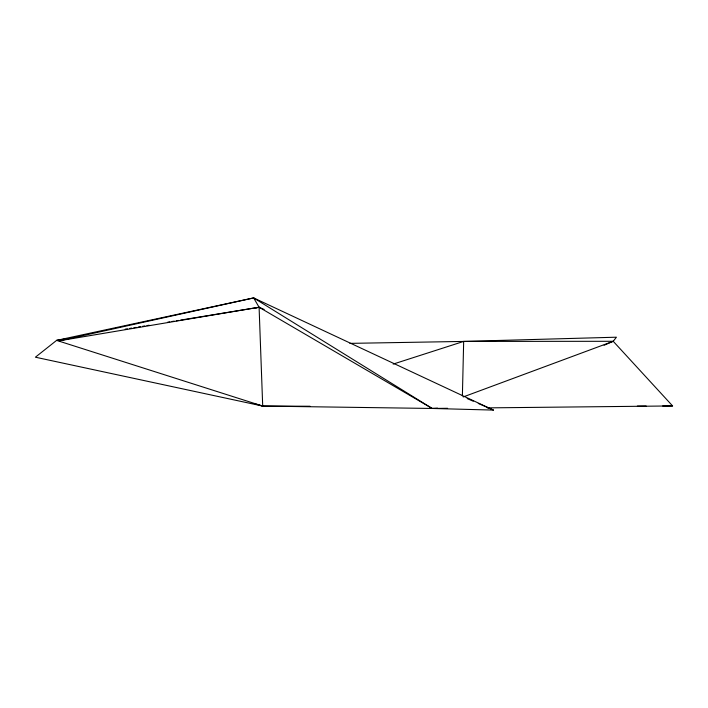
<?xml version="1.0" encoding="UTF-8"?>
<svg xmlns="http://www.w3.org/2000/svg" width="708" height="708" viewBox="0 0 708 708"><rect width="100%" height="100%" fill="white"/><g stroke="black" fill="none" stroke-linecap="round" stroke-linejoin="round"><path stroke-width="1.06" d="M462.386 395.905L463.669 341.424L616.429 337.203L613.216 341.291L604.092 345.247M64.242 339.132L56.622 340.38L35.4 357.195L262.703 406.073L432.172 408.463L493.423 410.082L253.65 297.918L56.622 340.38L262.703 406.073L310.077 406.25M463.209 396.949L613.216 341.291L672.6 405.932L487.316 407.879M393.17 364.098L463.669 341.424L613.216 341.291M255.862 307.971L259.093 307.245L264.146 309.467M56.622 340.38L60.012 340.663L253.65 297.918L432.172 408.463L447.615 408.295M60.012 340.663L259.093 307.245L432.172 408.463L437.526 408.162M125.201 329.158L127.378 328.804M129.555 328.45L131.732 328.087M133.909 327.733L136.086 327.379M138.264 327.025L140.441 326.662M142.618 326.308L144.795 325.954M146.972 325.6L149.149 325.238M167.654 322.211L169.832 321.857M172.009 321.503L174.186 321.14M176.363 320.786L178.54 320.432M180.717 320.078L259.093 307.245L262.703 406.073L255.287 403.932M349.911 343.371L463.669 341.424M637.342 406.073L646.156 406.038M662.679 405.976L672.6 405.932M467.165 398.551L473.227 401.215M478.272 403.427L493.423 410.082M253.65 297.918L259.093 307.245"/></g></svg>
